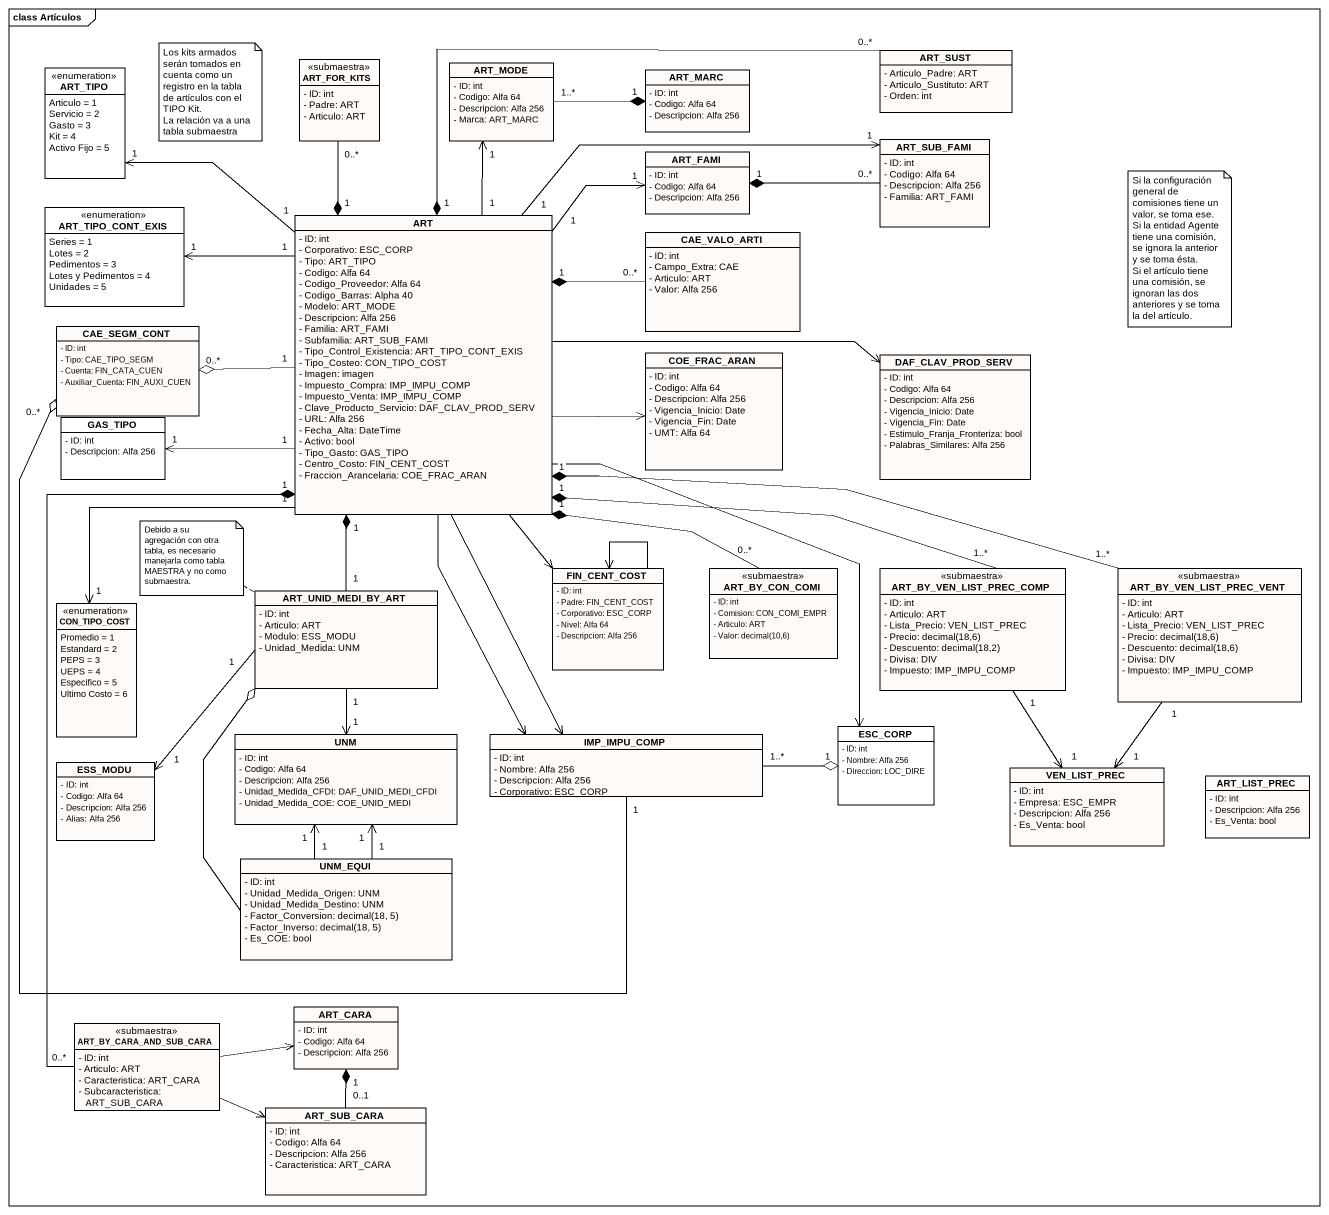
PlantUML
@startuml
mainframe class Artículos
hide circle
hide empty members
skinparam classAttributeIconSize 0
class ART_FOR_KITS <<submaestra>> #FDFAF7 {
  - ID: int
  - Padre: ART
  - Articulo: ART
}
class ART_SUST #FDFAF7 {
  - Articulo_Padre: ART
  - Articulo_Sustituto: ART
  - Orden: int
}
enum ART_TIPO {
  Articulo = 1
  Servicio = 2
  Gasto = 3
  Kit = 4
  Activo Fijo = 5
}
class ART_MODE #FDFAF7 {
  - ID: int
  - Codigo: Alfa 64
  - Descripcion: Alfa 256
  - Marca: ART_MARC
}
class ART_MARC #FDFAF7 {
  - ID: int
  - Codigo: Alfa 64
  - Descripcion: Alfa 256
}
class ART_SUB_FAMI #FDFAF7 {
  - ID: int
  - Codigo: Alfa 64
  - Descripcion: Alfa 256
  - Familia: ART_FAMI
}
class ART_FAMI #FDFAF7 {
  - ID: int
  - Codigo: Alfa 64
  - Descripcion: Alfa 256
}
enum ART_TIPO_CONT_EXIS {
  Series = 1
  Lotes = 2
  Pedimentos = 3
  Lotes y Pedimentos = 4
  Unidades = 5
}
class ART #FDFAF7 {
  - ID: int
  - Corporativo: ESC_CORP
  - Tipo: ART_TIPO
  - Codigo: Alfa 64
  - Codigo_Proveedor: Alfa 64
  - Codigo_Barras: Alpha 40
  - Modelo: ART_MODE
  - Descripcion: Alfa 256
  - Familia: ART_FAMI
  - Subfamilia: ART_SUB_FAMI
  - Tipo_Control_Existencia: ART_TIPO_CONT_EXIS
  - Tipo_Costeo: CON_TIPO_COST
  - Imagen: imagen
  - Impuesto_Compra: IMP_IMPU_COMP
  - Impuesto_Venta: IMP_IMPU_COMP
  - Clave_Producto_Servicio: DAF_CLAV_PROD_SERV
  - URL: Alfa 256
  - Fecha_Alta: DateTime
  - Activo: bool
  - Tipo_Gasto: GAS_TIPO
  - Centro_Costo: FIN_CENT_COST
  - Fraccion_Arancelaria: COE_FRAC_ARAN
}
class CAE_VALO_ARTI #FDFAF7 {
  - ID: int
  - Campo_Extra: CAE
  - Articulo: ART
  - Valor: Alfa 256
}
class CAE_SEGM_CONT #FDFAF7 {
  - ID: int
  - Tipo: CAE_TIPO_SEGM
  - Cuenta: FIN_CATA_CUEN
  - Auxiliar_Cuenta: FIN_AUXI_CUEN
}
class COE_FRAC_ARAN #FDFAF7 {
  - ID: int
  - Codigo: Alfa 64
  - Descripcion: Alfa 256
  - Vigencia_Inicio: Date
  - Vigencia_Fin: Date
  - UMT: Alfa 64
}
class DAF_CLAV_PROD_SERV #FDFAF7 {
  - ID: int
  - Codigo: Alfa 64
  - Descripcion: Alfa 256
  - Vigencia_Inicio: Date
  - Vigencia_Fin: Date
  - Estimulo_Franja_Fronteriza: bool
  - Palabras_Similares: Alfa 256
}
class GAS_TIPO {
  - ID: int
  - Descripcion: Alfa 256
}
class FIN_CENT_COST #FDFAF7 {
  - ID: int
  - Padre: FIN_CENT_COST
  - Corporativo: ESC_CORP
  - Nivel: Alfa 64
  - Descripcion: Alfa 256
}
class ART_BY_CON_COMI <<submaestra>> #FDFAF7 {
  - ID: int
  - Comision: CON_COMI_EMPR
  - Articulo: ART
  {field} - Valor: decimal(10,6)
}
class ART_BY_VEN_LIST_PREC_COMP <<submaestra>> #FDFAF7 {
  - ID: int
  - Articulo: ART
  - Lista_Precio: VEN_LIST_PREC
  {field} - Precio: decimal(18,6)
  {field} - Descuento: decimal(18,2)
  - Divisa: DIV
  - Impuesto: IMP_IMPU_COMP
}
class ART_BY_VEN_LIST_PREC_VENT <<submaestra>> #FDFAF7 {
  - ID: int
  - Articulo: ART
  - Lista_Precio: VEN_LIST_PREC
  {field} - Precio: decimal(18,6)
  {field} - Descuento: decimal(18,6)
  - Divisa: DIV
  - Impuesto: IMP_IMPU_COMP
}
enum CON_TIPO_COST #FDFAF7 {
  Promedio = 1
  Estandard = 2
  PEPS = 3
  UEPS = 4
  Especifico = 5
  Ultimo Costo = 6
}
class ART_UNID_MEDI_BY_ART #FDFAF7 {
  - ID: int
  - Articulo: ART
  - Modulo: ESS_MODU
  - Unidad_Medida: UNM
}
class UNM #FDFAF7 {
  - ID: int
  - Codigo: Alfa 64
  - Descripcion: Alfa 256
  - Unidad_Medida_CFDI: DAF_UNID_MEDI_CFDI
  - Unidad_Medida_COE: COE_UNID_MEDI
}
class IMP_IMPU_COMP #FDFAF7 {
  - ID: int
  - Nombre: Alfa 256
  - Descripcion: Alfa 256
  - Corporativo: ESC_CORP
}
class ESC_CORP {
  - ID: int
  - Nombre: Alfa 256
  - Direccion: LOC_DIRE
}
class ESS_MODU #FDFAF7 {
  - ID: int
  - Codigo: Alfa 64
  - Descripcion: Alfa 256
  - Alias: Alfa 256
}
class VEN_LIST_PREC #FDFAF7 {
  - ID: int
  - Empresa: ESC_EMPR
  - Descripcion: Alfa 256
  - Es_Venta: bool
}
class ART_LIST_PREC #FDFAF7 {
  - ID: int
  - Descripcion: Alfa 256
  - Es_Venta: bool
}
class UNM_EQUI #FDFAF7 {
  - ID: int
  - Unidad_Medida_Origen: UNM
  - Unidad_Medida_Destino: UNM
  {field} - Factor_Conversion: decimal(18, 5)
  {field} - Factor_Inverso: decimal(18, 5)
  - Es_COE: bool
}
class ART_BY_CARA_AND_SUB_CARA <<submaestra>> #FDFAF7 {
  - ID: int
  - Articulo: ART
  - Caracteristica: ART_CARA
  - Subcaracteristica: ART_SUB_CARA
}
class ART_CARA #FDFAF7 {
  - ID: int
  - Codigo: Alfa 64
  - Descripcion: Alfa 256
}
class ART_SUB_CARA #FDFAF7 {
  - ID: int
  - Codigo: Alfa 64
  - Descripcion: Alfa 256
  - Caracteristica: ART_CARA
}
ART_FOR_KITS "0..*" --* "1" ART
ART_SUST "0..*" -left-* "1" ART
ART_MODE "1..*" -right-* "1" ART_MARC
ART_SUB_FAMI "0..*" -left-* "1" ART_FAMI
ART "1" -up-> "1" ART_TIPO
ART "1" -up-> "1" ART_MODE
ART "1" -right-> "1" ART_SUB_FAMI
ART "1" -up-> "1" ART_FAMI
ART "1" -left-> "1" ART_TIPO_CONT_EXIS
ART "1" -left-o "0..*" CAE_SEGM_CONT
ART -right-> COE_FRAC_ARAN
ART -right-> DAF_CLAV_PROD_SERV
ART "1" -left-> "1" GAS_TIPO
ART --> FIN_CENT_COST
ART "1" --> "1" CON_TIPO_COST
ART --> IMP_IMPU_COMP
ART --> IMP_IMPU_COMP
ART --> ESC_CORP
CAE_VALO_ARTI "0..*" -left-* "1" ART
FIN_CENT_COST --> FIN_CENT_COST
ART_BY_CON_COMI "0..*" -up-* "1" ART
ART_BY_VEN_LIST_PREC_COMP "1..*" -left-* "1" ART
ART_BY_VEN_LIST_PREC_COMP "1" --> "1" VEN_LIST_PREC
ART_BY_VEN_LIST_PREC_VENT "1..*" -left-* "1" ART
ART_BY_VEN_LIST_PREC_VENT "1" --> "1" VEN_LIST_PREC
ART_UNID_MEDI_BY_ART "1" -up-* "1" ART
ART_UNID_MEDI_BY_ART "1" --> "1" UNM
ART_UNID_MEDI_BY_ART "1" --> "1" ESS_MODU
IMP_IMPU_COMP "1" -up-o "0..*" CAE_SEGM_CONT
IMP_IMPU_COMP "1..*" -right-o "1" ESC_CORP
UNM_EQUI -up-o ART_UNID_MEDI_BY_ART
UNM_EQUI "1" -up-> "1" UNM
UNM_EQUI "1" -up-> "1" UNM
ART_BY_CARA_AND_SUB_CARA "0..*" -up-* "1" ART
ART_BY_CARA_AND_SUB_CARA -right-> ART_CARA
ART_BY_CARA_AND_SUB_CARA -right-> ART_SUB_CARA
ART_SUB_CARA "0..1" -up-* "1" ART_CARA
note as N1
  Los kits armados serán tomados en cuenta como un registro en la tabla de artículos con el TIPO Kit.
  La relación va a una tabla submaestra
end note
note as N2
  Si la configuración general de comisiones tiene un valor, se toma ese.
  Si la entidad Agente tiene una comisión, se ignora la anterior y se toma ésta.
  Si el artículo tiene una comisión, se ignoran las dos anteriores y se toma la del artículo.
end note
note left of ART_UNID_MEDI_BY_ART : Debido a su agregación con otra tabla, es necesario manejarla como tabla MAESTRA y no como submaestra.
@enduml
